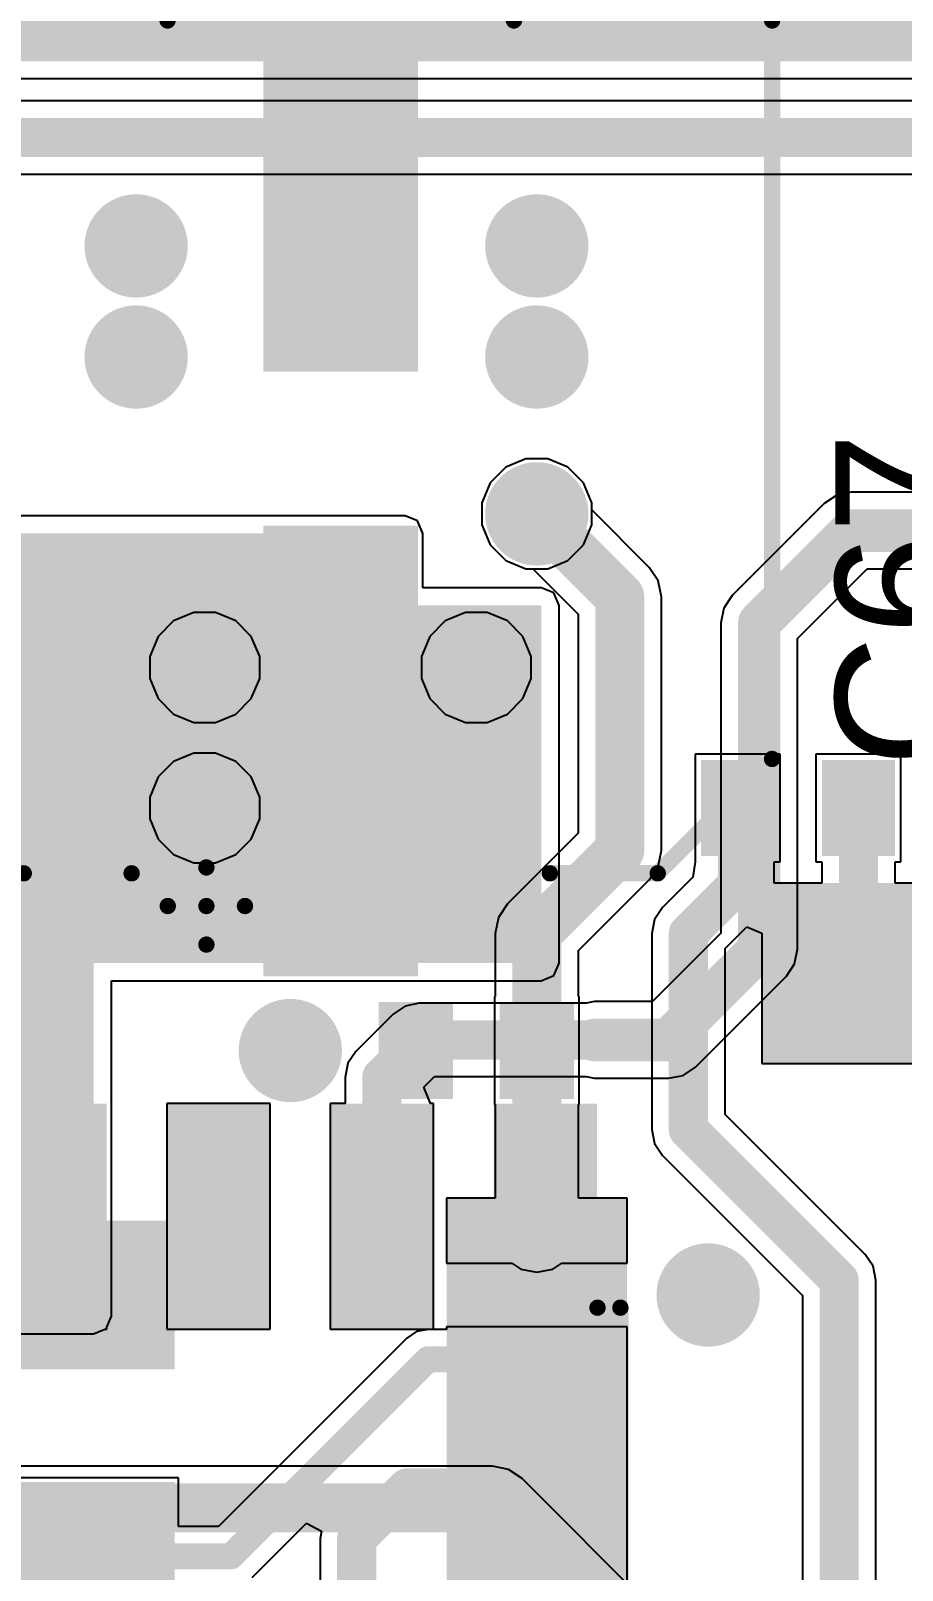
# Model space of a CAD drawing. Header units: millimetres. Extents: x -0.27 to 3.94, y -1.19 to 3.
# Drawn here: x 1.2088 to 1.4754, y 0.5767 to 1.0478 of the extents above; entities that cross this region are included whole.
import ezdxf

# ---------------------------------------------------------------- set-up
doc = ezdxf.new("R2010")
doc.units = ezdxf.units.MM
doc.header["$MEASUREMENT"] = 0
for name, color, linetype in [('BottomLayer', 5, 'Continuous'), ('BottomPaste', 16, 'Continuous'), ('BottomSolder', 6, 'Continuous'), ('TopLayer', 1, 'Continuous'), ('TopOverlay', 2, 'Continuous'), ('TopPaste', 8, 'Continuous'), ('TopSolder', 216, 'Continuous'), ('ViaHoleLayer', 16, 'Continuous')]:
    doc.layers.add(name, color=color, linetype=linetype)
doc.styles.add('Arial', font='', dxfattribs={"height": 0.2})
doc.styles.get('Arial').set_extended_font_data('Arial')

# ---------------------------------------------------------------- blocks, each defined once
blk = doc.blocks.new('SOIC_8_14')
at = {"layer": 'TopLayer'}
for points in [[(-0.07579, 0.08681), (-0.07579, 0.06319), (-0.13681, 0.06319), (-0.13681, 0.08681)], [(0.13681, 0.08681), (0.13681, 0.06319), (0.07579, 0.06319), (0.07579, 0.08681)], [(-0.07579, 0.03681), (-0.07579, 0.01319), (-0.13681, 0.01319), (-0.13681, 0.03681)], [(0.13681, 0.03681), (0.13681, 0.01319), (0.07579, 0.01319), (0.07579, 0.03681)], [(-0.07579, -0.01319), (-0.07579, -0.03681), (-0.13681, -0.03681), (-0.13681, -0.01319)], [(0.13681, -0.01319), (0.13681, -0.03681), (0.07579, -0.03681), (0.07579, -0.01319)], [(-0.07579, -0.06319), (-0.07579, -0.08681), (-0.13681, -0.08681), (-0.13681, -0.06319)], [(0.13681, -0.06319), (0.13681, -0.08681), (0.07579, -0.08681), (0.07579, -0.06319)]]:
    blk.add_hatch(color=1, dxfattribs=at).paths.add_polyline_path(points)
at = {"layer": 'TopOverlay'}
blk.add_hatch(color=2, dxfattribs=at).paths.add_polyline_path([(-0.07199, 0.062), (-0.05899, 0.062), (-0.05899, 0.088), (-0.07199, 0.088)])
at = {"layer": 'TopPaste'}
for points in [[(-0.07579, 0.08681), (-0.07579, 0.06319), (-0.13681, 0.06319), (-0.13681, 0.08681)], [(0.13681, 0.08681), (0.13681, 0.06319), (0.07579, 0.06319), (0.07579, 0.08681)], [(-0.07579, 0.03681), (-0.07579, 0.01319), (-0.13681, 0.01319), (-0.13681, 0.03681)], [(0.13681, 0.03681), (0.13681, 0.01319), (0.07579, 0.01319), (0.07579, 0.03681)], [(-0.07579, -0.01319), (-0.07579, -0.03681), (-0.13681, -0.03681), (-0.13681, -0.01319)], [(0.13681, -0.01319), (0.13681, -0.03681), (0.07579, -0.03681), (0.07579, -0.01319)], [(-0.07579, -0.06319), (-0.07579, -0.08681), (-0.13681, -0.08681), (-0.13681, -0.06319)], [(0.13681, -0.06319), (0.13681, -0.08681), (0.07579, -0.08681), (0.07579, -0.06319)]]:
    blk.add_hatch(color=8, dxfattribs=at).paths.add_polyline_path(points)
at = {"layer": 'TopSolder'}
for points in [[(-0.07179, 0.09081), (-0.07179, 0.05919), (-0.14081, 0.05919), (-0.14081, 0.09081)], [(0.14081, 0.09081), (0.14081, 0.05919), (0.07179, 0.05919), (0.07179, 0.09081)], [(-0.07179, 0.04081), (-0.07179, 0.00919), (-0.14081, 0.00919), (-0.14081, 0.04081)], [(0.14081, 0.04081), (0.14081, 0.00919), (0.07179, 0.00919), (0.07179, 0.04081)], [(-0.07179, -0.00919), (-0.07179, -0.04081), (-0.14081, -0.04081), (-0.14081, -0.00919)], [(0.14081, -0.00919), (0.14081, -0.04081), (0.07179, -0.04081), (0.07179, -0.00919)], [(-0.07179, -0.05919), (-0.07179, -0.09081), (-0.14081, -0.09081), (-0.14081, -0.05919)], [(0.14081, -0.05919), (0.14081, -0.09081), (0.07179, -0.09081), (0.07179, -0.05919)]]:
    blk.add_hatch(color=216, dxfattribs=at).paths.add_polyline_path(points)
at = {"layer": 'TopOverlay', "const_width": 0.005}
for points in [[(-0.07837, 0.098), (-0.07837, 0.091)], [(-0.07837, 0.098), (0.07837, 0.098)], [(0.07837, 0.098), (0.07837, 0.091)], [(-0.148, 0.08), (-0.143, 0.075)], [(-0.148, 0.08), (-0.148, 0.07)], [(-0.143, 0.075), (-0.148, 0.07)], [(-0.07837, -0.091), (-0.07837, -0.098)], [(0.07837, -0.091), (0.07837, -0.098)], [(-0.07837, -0.098), (0.07837, -0.098)]]:
    blk.add_lwpolyline(points, dxfattribs=at)
at = {"layer": 'TopOverlay', "const_width": 0.0025}
for points in [[(-0.07962, 0.098, 1), (-0.07712, 0.098, 1)], [(-0.07962, 0.098, 1), (-0.07712, 0.098, 1)], [(0.07712, 0.098, 1), (0.07962, 0.098, 1)], [(0.07712, 0.098, 1), (0.07962, 0.098, 1)], [(-0.07962, 0.091, 1), (-0.07712, 0.091, 1)], [(0.07712, 0.091, 1), (0.07962, 0.091, 1)], [(-0.14925, 0.08, 1), (-0.14675, 0.08, 1)], [(-0.14925, 0.08, 1), (-0.14675, 0.08, 1)], [(-0.14425, 0.075, 1), (-0.14175, 0.075, 1)], [(-0.14425, 0.075, 1), (-0.14175, 0.075, 1)], [(-0.14925, 0.07, 1), (-0.14675, 0.07, 1)], [(-0.14925, 0.07, 1), (-0.14675, 0.07, 1)], [(-0.07962, -0.091, 1), (-0.07712, -0.091, 1)], [(0.07712, -0.091, 1), (0.07962, -0.091, 1)], [(-0.07962, -0.098, 1), (-0.07712, -0.098, 1)], [(-0.07962, -0.098, 1), (-0.07712, -0.098, 1)], [(0.07712, -0.098, 1), (0.07962, -0.098, 1)], [(0.07712, -0.098, 1), (0.07962, -0.098, 1)]]:
    blk.add_lwpolyline(points, format="xyb", close=True, dxfattribs=at)
blk = doc.blocks.new('64_LQFP__10_10__B_17')
at = {"layer": 'BottomLayer'}
for points in [[(0.05512, 0.25), (0.05512, 0.20276), (0.04331, 0.20276), (0.04331, 0.25)], [(0.0748, 0.25), (0.0748, 0.20276), (0.06299, 0.20276), (0.06299, 0.25)], [(0.09449, 0.25), (0.09449, 0.20276), (0.08268, 0.20276), (0.08268, 0.25)], [(0.11417, 0.25), (0.11417, 0.20276), (0.10236, 0.20276), (0.10236, 0.25)], [(0.13386, 0.25), (0.13386, 0.20276), (0.12205, 0.20276), (0.12205, 0.25)], [(0.15354, 0.25), (0.15354, 0.20276), (0.14173, 0.20276), (0.14173, 0.25)], [(0.20276, 0.15354), (0.25, 0.15354), (0.25, 0.14173), (0.20276, 0.14173)], [(0.20276, 0.13386), (0.25, 0.13386), (0.25, 0.12205), (0.20276, 0.12205)]]:
    blk.add_hatch(color=5, dxfattribs=at).paths.add_polyline_path(points)
at = {"layer": 'BottomPaste'}
for points in [[(0.05512, 0.25), (0.05512, 0.20276), (0.04331, 0.20276), (0.04331, 0.25)], [(0.0748, 0.25), (0.0748, 0.20276), (0.06299, 0.20276), (0.06299, 0.25)], [(0.09449, 0.25), (0.09449, 0.20276), (0.08268, 0.20276), (0.08268, 0.25)], [(0.11417, 0.25), (0.11417, 0.20276), (0.10236, 0.20276), (0.10236, 0.25)], [(0.13386, 0.25), (0.13386, 0.20276), (0.12205, 0.20276), (0.12205, 0.25)], [(0.15354, 0.25), (0.15354, 0.20276), (0.14173, 0.20276), (0.14173, 0.25)], [(0.20276, 0.15354), (0.25, 0.15354), (0.25, 0.14173), (0.20276, 0.14173)], [(0.20276, 0.13386), (0.25, 0.13386), (0.25, 0.12205), (0.20276, 0.12205)]]:
    blk.add_hatch(color=16, dxfattribs=at).paths.add_polyline_path(points)
at = {"layer": 'BottomSolder'}
for points in [[(0.05912, 0.254), (0.05912, 0.19876), (0.03931, 0.19876), (0.03931, 0.254)], [(0.0788, 0.254), (0.0788, 0.19876), (0.05899, 0.19876), (0.05899, 0.254)], [(0.09849, 0.254), (0.09849, 0.19876), (0.07868, 0.19876), (0.07868, 0.254)], [(0.11817, 0.254), (0.11817, 0.19876), (0.09836, 0.19876), (0.09836, 0.254)], [(0.13786, 0.254), (0.13786, 0.19876), (0.11805, 0.19876), (0.11805, 0.254)], [(0.15754, 0.254), (0.15754, 0.19876), (0.13773, 0.19876), (0.13773, 0.254)], [(0.19876, 0.15754), (0.254, 0.15754), (0.254, 0.13773), (0.19876, 0.13773)], [(0.19876, 0.13786), (0.254, 0.13786), (0.254, 0.11805), (0.19876, 0.11805)], [(0.19876, 0.11817), (0.254, 0.11817), (0.254, 0.09836), (0.19876, 0.09836)]]:
    blk.add_hatch(color=6, dxfattribs=at).paths.add_polyline_path(points)
blk = doc.blocks.new('S______B______0402_B_33')
at = {"layer": 'BottomLayer'}
for points in [[(-0.0095, 0.0125), (-0.0095, -0.0125), (-0.0275, -0.0125), (-0.0275, 0.0125)], [(0.0275, 0.0125), (0.0275, -0.0125), (0.0095, -0.0125), (0.0095, 0.0125)]]:
    blk.add_hatch(color=5, dxfattribs=at).paths.add_polyline_path(points)
at = {"layer": 'BottomPaste'}
for points in [[(-0.0095, 0.0125), (-0.0095, -0.0125), (-0.0275, -0.0125), (-0.0275, 0.0125)], [(0.0275, 0.0125), (0.0275, -0.0125), (0.0095, -0.0125), (0.0095, 0.0125)]]:
    blk.add_hatch(color=16, dxfattribs=at).paths.add_polyline_path(points)
at = {"layer": 'BottomSolder'}
for points in [[(-0.00733, 0.01467), (-0.00733, -0.01467), (-0.02967, -0.01467), (-0.02967, 0.01467)], [(0.02967, 0.01467), (0.02967, -0.01467), (0.00733, -0.01467), (0.00733, 0.01467)]]:
    blk.add_hatch(color=6, dxfattribs=at).paths.add_polyline_path(points)
blk = doc.blocks.new('VMMC0571J150MV_185')
at = {"layer": 'TopLayer'}
for points in [[(-0.15748, -0.01969), (-0.15748, 0.01969), (-0.02756, 0.01969), (-0.02756, -0.01969)], [(0.02756, -0.01969), (0.02756, 0.01969), (0.15748, 0.01969), (0.15748, -0.01969)]]:
    blk.add_hatch(color=1, dxfattribs=at).paths.add_polyline_path(points)
at = {"layer": 'TopPaste'}
for points in [[(-0.15748, -0.01969), (-0.15748, 0.01969), (-0.02756, 0.01969), (-0.02756, -0.01969)], [(0.02756, -0.01969), (0.02756, 0.01969), (0.15748, 0.01969), (0.15748, -0.01969)]]:
    blk.add_hatch(color=8, dxfattribs=at).paths.add_polyline_path(points)
at = {"layer": 'TopSolder'}
for points in [[(-0.16148, -0.02369), (-0.16148, 0.02369), (-0.02356, 0.02369), (-0.02356, -0.02369)], [(0.02356, -0.02369), (0.02356, 0.02369), (0.16148, 0.02369), (0.16148, -0.02369)]]:
    blk.add_hatch(color=216, dxfattribs=at).paths.add_polyline_path(points)
at = {"layer": 'TopOverlay', "const_width": 0.005}
for points in [[(-0.095, 0.132), (-0.13, 0.097)], [(-0.095, 0.132), (0.131, 0.132)], [(0.131, 0.132), (0.131, 0.053)], [(-0.13, 0.097), (-0.13, 0.064)], [(-0.14001, 0.05293), (-0.14001, 0.04112)], [(-0.14001, 0.05293), (-0.14001, 0.02931)], [(-0.15182, 0.04112), (-0.1282, 0.04112)], [(0.131, -0.053), (0.131, -0.132)], [(-0.13, -0.064), (-0.13, -0.097)], [(-0.13, -0.097), (-0.095, -0.132)], [(-0.095, -0.132), (0.131, -0.132)]]:
    blk.add_lwpolyline(points, dxfattribs=at)
at = {"layer": 'TopOverlay', "const_width": 0.0025}
for points in [[(-0.09625, 0.132, 1), (-0.09375, 0.132, 1)], [(-0.09625, 0.132, 1), (-0.09375, 0.132, 1)], [(0.12975, 0.132, 1), (0.13225, 0.132, 1)], [(0.12975, 0.132, 1), (0.13225, 0.132, 1)], [(-0.13125, 0.097, 1), (-0.12875, 0.097, 1)], [(-0.13125, 0.097, 1), (-0.12875, 0.097, 1)], [(-0.13125, 0.064, 1), (-0.12875, 0.064, 1)], [(-0.14126, 0.05293, 1), (-0.13876, 0.05293, 1)], [(-0.14126, 0.05293, 1), (-0.13876, 0.05293, 1)], [(0.12975, 0.053, 1), (0.13225, 0.053, 1)], [(-0.15307, 0.04112, 1), (-0.15057, 0.04112, 1)], [(-0.14126, 0.04112, 1), (-0.13876, 0.04112, 1)], [(-0.12945, 0.04112, 1), (-0.12695, 0.04112, 1)], [(-0.14126, 0.02931, 1), (-0.13876, 0.02931, 1)], [(0.12975, -0.053, 1), (0.13225, -0.053, 1)], [(-0.13125, -0.064, 1), (-0.12875, -0.064, 1)], [(-0.13125, -0.097, 1), (-0.12875, -0.097, 1)], [(-0.13125, -0.097, 1), (-0.12875, -0.097, 1)], [(-0.09625, -0.132, 1), (-0.09375, -0.132, 1)], [(-0.09625, -0.132, 1), (-0.09375, -0.132, 1)], [(0.12975, -0.132, 1), (0.13225, -0.132, 1)], [(0.12975, -0.132, 1), (0.13225, -0.132, 1)]]:
    blk.add_lwpolyline(points, format="xyb", close=True, dxfattribs=at)
blk = doc.blocks.new('C___0805_B_195')
at = {"layer": 'BottomLayer'}
for points in [[(-0.06, 0.03), (-0.02, 0.03), (-0.02, -0.03), (-0.06, -0.03)], [(0.02, 0.03), (0.06, 0.03), (0.06, -0.03), (0.02, -0.03)]]:
    blk.add_hatch(color=5, dxfattribs=at).paths.add_polyline_path(points)
at = {"layer": 'BottomPaste'}
for points in [[(-0.06, 0.03), (-0.02, 0.03), (-0.02, -0.03), (-0.06, -0.03)], [(0.02, 0.03), (0.06, 0.03), (0.06, -0.03), (0.02, -0.03)]]:
    blk.add_hatch(color=16, dxfattribs=at).paths.add_polyline_path(points)
at = {"layer": 'BottomSolder'}
for points in [[(-0.06276, 0.03276), (-0.01724, 0.03276), (-0.01724, -0.03276), (-0.06276, -0.03276)], [(0.01724, 0.03276), (0.06276, 0.03276), (0.06276, -0.03276), (0.01724, -0.03276)]]:
    blk.add_hatch(color=6, dxfattribs=at).paths.add_polyline_path(points)
blk = doc.blocks.new('C___0402_B_196')
at = {"layer": 'BottomLayer'}
for points in [[(-0.0095, 0.0125), (-0.0095, -0.0125), (-0.0275, -0.0125), (-0.0275, 0.0125)], [(0.0275, 0.0125), (0.0275, -0.0125), (0.0095, -0.0125), (0.0095, 0.0125)]]:
    blk.add_hatch(color=5, dxfattribs=at).paths.add_polyline_path(points)
at = {"layer": 'BottomPaste'}
for points in [[(-0.0095, 0.0125), (-0.0095, -0.0125), (-0.0275, -0.0125), (-0.0275, 0.0125)], [(0.0275, 0.0125), (0.0275, -0.0125), (0.0095, -0.0125), (0.0095, 0.0125)]]:
    blk.add_hatch(color=16, dxfattribs=at).paths.add_polyline_path(points)
at = {"layer": 'BottomSolder'}
for points in [[(-0.00714, 0.01486), (-0.00714, -0.01486), (-0.02986, -0.01486), (-0.02986, 0.01486)], [(0.02986, 0.01486), (0.02986, -0.01486), (0.00714, -0.01486), (0.00714, 0.01486)]]:
    blk.add_hatch(color=6, dxfattribs=at).paths.add_polyline_path(points)

msp = doc.modelspace()

# ---------------------------------------------------------------- hatches: boundary and pattern name
at = {"layer": 'BottomLayer'}
msp.add_hatch(color=5, dxfattribs=at).paths.add_polyline_path([(1.43721, 1.03881), (1.525, 1.03881), (1.525, 1.10803), (1.43721, 1.10803)])
h = msp.add_hatch(color=5, dxfattribs=at)
edge = h.paths.add_edge_path()
edge.add_arc((1.241, 0.982), 0.01181, 0, 360)
h = msp.add_hatch(color=5, dxfattribs=at)
edge = h.paths.add_edge_path()
edge.add_arc((1.36362, 0.982), 0.01181, 0, 360)
h = msp.add_hatch(color=5, dxfattribs=at)
edge = h.paths.add_edge_path()
edge.add_arc((1.241, 0.948), 0.01181, 0, 360)
h = msp.add_hatch(color=5, dxfattribs=at)
edge = h.paths.add_edge_path()
edge.add_arc((1.36362, 0.948), 0.01181, 0, 360)
h = msp.add_hatch(color=5, dxfattribs=at)
edge = h.paths.add_edge_path()
edge.add_arc((1.36362, 0.9), 0.01181, 0, 360)
h = msp.add_hatch(color=5, dxfattribs=at)
edge = h.paths.add_edge_path()
edge.add_arc((1.262, 0.853), 0.01181, 0, 360)
h = msp.add_hatch(color=5, dxfattribs=at)
edge = h.paths.add_edge_path()
edge.add_arc((1.34512, 0.853), 0.01181, 0, 360)
h = msp.add_hatch(color=5, dxfattribs=at)
edge = h.paths.add_edge_path()
edge.add_arc((1.262, 0.81), 0.01181, 0, 360)
h = msp.add_hatch(color=5, dxfattribs=at)
edge = h.paths.add_edge_path()
edge.add_arc((1.28818, 0.73576), 0.01181, 0, 360)
h = msp.add_hatch(color=5, dxfattribs=at)
edge = h.paths.add_edge_path()
edge.add_arc((1.41605, 0.66095), 0.01181, 0, 360)
at = {"layer": 'BottomSolder'}
h = msp.add_hatch(color=6, dxfattribs=at)
edge = h.paths.add_edge_path()
edge.add_arc((1.241, 0.982), 0.01581, 0, 360)
h = msp.add_hatch(color=6, dxfattribs=at)
edge = h.paths.add_edge_path()
edge.add_arc((1.36362, 0.982), 0.01581, 0, 360)
h = msp.add_hatch(color=6, dxfattribs=at)
edge = h.paths.add_edge_path()
edge.add_arc((1.241, 0.948), 0.01581, 0, 360)
h = msp.add_hatch(color=6, dxfattribs=at)
edge = h.paths.add_edge_path()
edge.add_arc((1.36362, 0.948), 0.01581, 0, 360)
h = msp.add_hatch(color=6, dxfattribs=at)
edge = h.paths.add_edge_path()
edge.add_arc((1.36362, 0.9), 0.01581, 0, 360)
h = msp.add_hatch(color=6, dxfattribs=at)
edge = h.paths.add_edge_path()
edge.add_arc((1.262, 0.853), 0.01581, 0, 360)
h = msp.add_hatch(color=6, dxfattribs=at)
edge = h.paths.add_edge_path()
edge.add_arc((1.34512, 0.853), 0.01581, 0, 360)
h = msp.add_hatch(color=6, dxfattribs=at)
edge = h.paths.add_edge_path()
edge.add_arc((1.262, 0.81), 0.01581, 0, 360)
h = msp.add_hatch(color=6, dxfattribs=at)
edge = h.paths.add_edge_path()
edge.add_arc((1.28818, 0.73576), 0.01581, 0, 360)
h = msp.add_hatch(color=6, dxfattribs=at)
edge = h.paths.add_edge_path()
edge.add_arc((1.41605, 0.66095), 0.01581, 0, 360)
at = {"layer": 'TopLayer'}
h = msp.add_hatch(color=1, dxfattribs=at)
edge = h.paths.add_edge_path()
edge.add_arc((1.241, 0.982), 0.01181, 0, 360)
h = msp.add_hatch(color=1, dxfattribs=at)
edge = h.paths.add_edge_path()
edge.add_arc((1.36362, 0.982), 0.01181, 0, 360)
h = msp.add_hatch(color=1, dxfattribs=at)
edge = h.paths.add_edge_path()
edge.add_arc((1.241, 0.948), 0.01181, 0, 360)
h = msp.add_hatch(color=1, dxfattribs=at)
edge = h.paths.add_edge_path()
edge.add_arc((1.36362, 0.948), 0.01181, 0, 360)
h = msp.add_hatch(color=1, dxfattribs=at)
edge = h.paths.add_edge_path()
edge.add_arc((1.36362, 0.9), 0.01181, 0, 360)
for points in [[(1.16, 0.76252), (1.32331, 0.76252), (1.32331, 0.894), (1.16, 0.894)], [(1.16, 0.65449), (1.228, 0.65449), (1.228, 0.894), (1.16, 0.894)], [(1.16, 0.76252), (1.365, 0.76252), (1.365, 0.872), (1.16, 0.872)], [(0.953, 0.65449), (1.228, 0.65449), (1.228, 0.75505), (0.953, 0.75505)]]:
    msp.add_hatch(color=1, dxfattribs=at).paths.add_polyline_path(points)
h = msp.add_hatch(color=1, dxfattribs=at)
edge = h.paths.add_edge_path()
edge.add_arc((1.262, 0.853), 0.01181, 0, 360)
h = msp.add_hatch(color=1, dxfattribs=at)
edge = h.paths.add_edge_path()
edge.add_arc((1.34512, 0.853), 0.01181, 0, 360)
h = msp.add_hatch(color=1, dxfattribs=at)
edge = h.paths.add_edge_path()
edge.add_arc((1.262, 0.81), 0.01181, 0, 360)
h = msp.add_hatch(color=1, dxfattribs=at)
edge = h.paths.add_edge_path()
edge.add_arc((1.28818, 0.73576), 0.01181, 0, 360)
h = msp.add_hatch(color=1, dxfattribs=at)
edge = h.paths.add_edge_path()
edge.add_arc((1.41605, 0.66095), 0.01181, 0, 360)
at = {"layer": 'TopSolder'}
h = msp.add_hatch(color=216, dxfattribs=at)
edge = h.paths.add_edge_path()
edge.add_arc((1.241, 0.982), 0.01581, 0, 360)
h = msp.add_hatch(color=216, dxfattribs=at)
edge = h.paths.add_edge_path()
edge.add_arc((1.36362, 0.982), 0.01581, 0, 360)
h = msp.add_hatch(color=216, dxfattribs=at)
edge = h.paths.add_edge_path()
edge.add_arc((1.241, 0.948), 0.01581, 0, 360)
h = msp.add_hatch(color=216, dxfattribs=at)
edge = h.paths.add_edge_path()
edge.add_arc((1.36362, 0.948), 0.01581, 0, 360)
h = msp.add_hatch(color=216, dxfattribs=at)
edge = h.paths.add_edge_path()
edge.add_arc((1.36362, 0.9), 0.01581, 0, 360)
h = msp.add_hatch(color=216, dxfattribs=at)
edge = h.paths.add_edge_path()
edge.add_arc((1.262, 0.853), 0.01581, 0, 360)
h = msp.add_hatch(color=216, dxfattribs=at)
edge = h.paths.add_edge_path()
edge.add_arc((1.34512, 0.853), 0.01581, 0, 360)
h = msp.add_hatch(color=216, dxfattribs=at)
edge = h.paths.add_edge_path()
edge.add_arc((1.262, 0.81), 0.01581, 0, 360)
h = msp.add_hatch(color=216, dxfattribs=at)
edge = h.paths.add_edge_path()
edge.add_arc((1.28818, 0.73576), 0.01581, 0, 360)
h = msp.add_hatch(color=216, dxfattribs=at)
edge = h.paths.add_edge_path()
edge.add_arc((1.41605, 0.66095), 0.01581, 0, 360)
at = {"layer": 'ViaHoleLayer'}
h = msp.add_hatch(color=16, dxfattribs=at)
edge = h.paths.add_edge_path()
edge.add_arc((1.241, 0.982), 0.00591, 0, 360)
h = msp.add_hatch(color=16, dxfattribs=at)
edge = h.paths.add_edge_path()
edge.add_arc((1.36362, 0.982), 0.00591, 0, 360)
h = msp.add_hatch(color=16, dxfattribs=at)
edge = h.paths.add_edge_path()
edge.add_arc((1.241, 0.948), 0.00591, 0, 360)
h = msp.add_hatch(color=16, dxfattribs=at)
edge = h.paths.add_edge_path()
edge.add_arc((1.36362, 0.948), 0.00591, 0, 360)
h = msp.add_hatch(color=16, dxfattribs=at)
edge = h.paths.add_edge_path()
edge.add_arc((1.36362, 0.9), 0.00591, 0, 360)
h = msp.add_hatch(color=16, dxfattribs=at)
edge = h.paths.add_edge_path()
edge.add_arc((1.262, 0.853), 0.00591, 0, 360)
h = msp.add_hatch(color=16, dxfattribs=at)
edge = h.paths.add_edge_path()
edge.add_arc((1.34512, 0.853), 0.00591, 0, 360)
h = msp.add_hatch(color=16, dxfattribs=at)
edge = h.paths.add_edge_path()
edge.add_arc((1.262, 0.81), 0.00591, 0, 360)
h = msp.add_hatch(color=16, dxfattribs=at)
edge = h.paths.add_edge_path()
edge.add_arc((1.28818, 0.73576), 0.00591, 0, 360)
h = msp.add_hatch(color=16, dxfattribs=at)
edge = h.paths.add_edge_path()
edge.add_arc((1.41605, 0.66095), 0.00591, 0, 360)

# ---------------------------------------------------------------- linework, layer by layer
at = {"layer": 'BottomLayer'}
for p, q in [((0.9813, 1.03323), (2.12852, 1.03323)), ((2.13918, 1.02641), (1.00779, 1.02641)), ((1.01244, 1.00398), (1.78046, 1.00398)), ((1.3541, 0.91425), (1.34937, 0.90952)), ((1.36028, 0.91681), (1.3541, 0.91425)), ((1.36697, 0.91681), (1.36028, 0.91681)), ((1.37315, 0.91425), (1.36697, 0.91681)), ((1.37787, 0.90952), (1.37315, 0.91425)), ((1.34937, 0.90952), (1.34681, 0.90334)), ((1.38043, 0.90334), (1.37787, 0.90952)), ((1.34681, 0.90334), (1.34681, 0.89666)), ((1.38043, 0.90121), (1.38043, 0.90334)), ((1.39801, 0.88363), (1.38043, 0.90121)), ((1.34681, 0.89666), (1.34937, 0.89048)), ((1.34937, 0.89048), (1.3541, 0.88575)), ((1.3541, 0.88575), (1.36028, 0.88319)), ((1.36028, 0.88319), (1.36241, 0.88319)), ((1.36241, 0.88319), (1.37626, 0.86934)), ((1.40077, 0.8795), (1.39801, 0.88363)), ((1.40174, 0.87462), (1.40077, 0.8795)), ((1.40174, 0.79699), (1.40174, 0.87462)), ((1.25248, 0.86725), (1.24775, 0.86252)), ((1.25866, 0.86981), (1.25248, 0.86725)), ((1.26534, 0.86981), (1.25866, 0.86981)), ((1.27152, 0.86725), (1.26534, 0.86981)), ((1.27625, 0.86252), (1.27152, 0.86725)), ((1.3356, 0.86725), (1.33087, 0.86252)), ((1.34178, 0.86981), (1.3356, 0.86725)), ((1.34847, 0.86981), (1.34178, 0.86981)), ((1.35465, 0.86725), (1.34847, 0.86981)), ((1.35937, 0.86252), (1.35465, 0.86725)), ((1.37626, 0.86934), (1.37626, 0.80227)), ((1.24775, 0.86252), (1.24519, 0.85634)), ((1.27881, 0.85634), (1.27625, 0.86252)), ((1.33087, 0.86252), (1.32831, 0.85634)), ((1.36193, 0.85634), (1.35937, 0.86252)), ((1.24519, 0.85634), (1.24519, 0.84966)), ((1.27881, 0.84966), (1.27881, 0.85634)), ((1.32831, 0.85634), (1.32831, 0.84966)), ((1.36193, 0.84966), (1.36193, 0.85634)), ((1.24519, 0.84966), (1.24775, 0.84348)), ((1.27625, 0.84348), (1.27881, 0.84966)), ((1.32831, 0.84966), (1.33087, 0.84348)), ((1.35937, 0.84348), (1.36193, 0.84966)), ((1.24775, 0.84348), (1.25248, 0.83875)), ((1.27152, 0.83875), (1.27625, 0.84348)), ((1.33087, 0.84348), (1.3356, 0.83875)), ((1.35465, 0.83875), (1.35937, 0.84348)), ((1.25248, 0.83875), (1.25866, 0.83619)), ((1.26534, 0.83619), (1.27152, 0.83875)), ((1.3356, 0.83875), (1.34178, 0.83619)), ((1.34847, 0.83619), (1.35465, 0.83875)), ((1.25866, 0.83619), (1.26534, 0.83619)), ((1.34178, 0.83619), (1.34847, 0.83619)), ((1.25866, 0.82681), (1.25248, 0.82425)), ((1.26534, 0.82681), (1.25866, 0.82681)), ((1.27152, 0.82425), (1.26534, 0.82681)), ((1.43805, 0.8265), (1.41205, 0.8265)), ((1.41205, 0.8265), (1.41205, 0.7935)), ((1.43805, 0.7935), (1.43805, 0.8265)), ((1.47505, 0.8265), (1.44905, 0.8265)), ((1.44905, 0.8265), (1.44905, 0.7935)), ((1.47505, 0.7935), (1.47505, 0.8265)), ((1.25248, 0.82425), (1.24775, 0.81952)), ((1.27625, 0.81952), (1.27152, 0.82425)), ((1.24775, 0.81952), (1.24519, 0.81334)), ((1.27881, 0.81334), (1.27625, 0.81952)), ((1.24519, 0.81334), (1.24519, 0.80666)), ((1.27881, 0.80666), (1.27881, 0.81334)), ((1.24519, 0.80666), (1.24775, 0.80048)), ((1.27625, 0.80048), (1.27881, 0.80666)), ((1.37626, 0.80227), (1.35461, 0.78062)), ((1.24775, 0.80048), (1.25248, 0.79575)), ((1.27152, 0.79575), (1.27625, 0.80048)), ((1.40077, 0.79211), (1.40174, 0.79699)), ((1.25248, 0.79575), (1.25866, 0.79319)), ((1.25866, 0.79319), (1.26534, 0.79319)), ((1.26534, 0.79319), (1.27152, 0.79575)), ((1.39801, 0.78798), (1.40077, 0.79211)), ((1.41205, 0.7935), (1.41133, 0.7888)), ((1.41205, 0.7935), (1.41205, 0.7935)), ((1.43626, 0.787), (1.43626, 0.7935)), ((1.43626, 0.7935), (1.43805, 0.7935)), ((1.44905, 0.7935), (1.45083, 0.7935)), ((1.45083, 0.7935), (1.45083, 0.787)), ((1.47326, 0.787), (1.47326, 0.7935)), ((1.47326, 0.7935), (1.47505, 0.7935)), ((1.37637, 0.76633), (1.39801, 0.78798)), ((1.41133, 0.7888), (1.40207, 0.77954)), ((1.45083, 0.787), (1.43626, 0.787)), ((1.49122, 0.787), (1.47326, 0.787)), ((1.35461, 0.78062), (1.35185, 0.77649)), ((1.40207, 0.77954), (1.39964, 0.7759)), ((1.35185, 0.77649), (1.35088, 0.77161)), ((1.39964, 0.7759), (1.39878, 0.77161)), ((1.42122, 0.76697), (1.42784, 0.77359)), ((1.42784, 0.77359), (1.43246, 0.77167)), ((1.35088, 0.77161), (1.35088, 0.75226)), ((1.39878, 0.77161), (1.39878, 0.77161)), ((1.39878, 0.77161), (1.39878, 0.71158)), ((1.43246, 0.77167), (1.43246, 0.73176)), ((1.37637, 0.75226), (1.37637, 0.76633)), ((1.42122, 0.71623), (1.42122, 0.76697)), ((1.35088, 0.75226), (1.35062, 0.75226)), ((1.35062, 0.75226), (1.35062, 0.71926)), ((1.37662, 0.75226), (1.37637, 0.75226)), ((1.37662, 0.71926), (1.37662, 0.75226)), ((1.43246, 0.73176), (1.70817, 0.73176)), ((1.35062, 0.71926), (1.35088, 0.71926)), ((1.35088, 0.71926), (1.35088, 0.69054)), ((1.37637, 0.69054), (1.37637, 0.71926)), ((1.37637, 0.71926), (1.37662, 0.71926)), ((1.46407, 0.67337), (1.42122, 0.71623)), ((1.39878, 0.71158), (1.39878, 0.71158)), ((1.39878, 0.71158), (1.39964, 0.70729)), ((1.39964, 0.70729), (1.40207, 0.70365)), ((1.40207, 0.70365), (1.44493, 0.6608)), ((1.35088, 0.69054), (1.336, 0.69054)), ((1.336, 0.69054), (1.336, 0.67073)), ((1.39124, 0.69054), (1.37637, 0.69054)), ((1.39124, 0.67073), (1.39124, 0.69054)), ((1.336, 0.67073), (1.35595, 0.67073)), ((1.35595, 0.67073), (1.35875, 0.66886)), ((1.3685, 0.66886), (1.3713, 0.67073)), ((1.3713, 0.67073), (1.39124, 0.67073)), ((1.4665, 0.66973), (1.46407, 0.67337)), ((1.46407, 0.67337), (1.46407, 0.67337)), ((1.46736, 0.66544), (1.4665, 0.66973)), ((1.35875, 0.66886), (1.36362, 0.66789)), ((1.36362, 0.66789), (1.3685, 0.66886)), ((1.46736, 0.36856), (1.46736, 0.66544)), ((1.44493, 0.6608), (1.44493, 0.36856)), ((1.33032, 0.65044), (1.3268, 0.64975)), ((1.336, 0.65044), (1.33032, 0.65044)), ((1.39124, 0.65117), (1.336, 0.65117)), ((1.336, 0.65117), (1.336, 0.65044)), ((1.39124, 0.61168), (1.39124, 0.65117)), ((1.32383, 0.64776), (1.2662, 0.59013)), ((1.3268, 0.64975), (1.32383, 0.64776)), ((1.39124, 0.57231), (1.39124, 0.61168)), ((1.254, 0.60495), (1.186, 0.60495)), ((1.254, 0.59013), (1.254, 0.60495)), ((1.2662, 0.59013), (1.254, 0.59013)), ((1.27649, 0.57446), (1.29312, 0.59109)), ((1.29312, 0.59109), (1.29773, 0.58863)), ((1.29773, 0.58863), (1.29728, 0.58637)), ((1.29728, 0.58637), (1.29728, 0.58637)), ((1.29728, 0.58637), (1.29728, 0.55607))]:
    msp.add_line(p, q, dxfattribs=at)
for points, const_width in [([(0.97497, 1.04852), (2.12852, 1.04852)], 0.02), ([(1.00779, 1.0152), (2.13918, 1.0152)], 0.012), ([(1.36362, 0.9), (1.389, 0.87462)], 0.015), ([(1.389, 0.79699), (1.389, 0.87462)], 0.015), ([(1.42505, 0.78666), (1.42505, 0.81)], 0.012), ([(1.46205, 0.75938), (1.46205, 0.81)], 0.012), ([(1.36362, 0.77161), (1.389, 0.79699)], 0.015), ([(1.41, 0.77161), (1.42505, 0.78666)], 0.012), ([(1.36362, 0.73576), (1.36362, 0.77161)], 0.015), ([(1.41, 0.71158), (1.41, 0.77161)], 0.012), ([(1.36362, 0.68064), (1.36362, 0.73576)], 0.015), ([(1.41, 0.71158), (1.45614, 0.66544)], 0.012), ([(1.45614, 0.356), (1.45614, 0.66544)], 0.012), ([(1.27, 0.58095), (1.33032, 0.64127)], 0.008), ([(1.33032, 0.64127), (1.36362, 0.64127)], 0.008), ([(1.30849, 0.58637), (1.32402, 0.6019)], 0.012), ([(1.32402, 0.6019), (1.36362, 0.6019)], 0.012), ([(1.30849, 0.55143), (1.30849, 0.58637)], 0.012), ([(1.22, 0.58095), (1.27, 0.58095)], 0.008)]:
    msp.add_lwpolyline(points, dxfattribs=dict(at, const_width=const_width))
for points, const_width in [([(1.35987, 0.9, 1), (1.36737, 0.9, 1)], 0.0075), ([(1.38525, 0.87462, 1), (1.39275, 0.87462, 1)], 0.0075), ([(1.38525, 0.87462, 1), (1.39275, 0.87462, 1)], 0.0075), ([(1.42205, 0.81, 1), (1.42805, 0.81, 1)], 0.006), ([(1.45905, 0.81, 1), (1.46505, 0.81, 1)], 0.006), ([(1.38525, 0.79699, 1), (1.39275, 0.79699, 1)], 0.0075), ([(1.38525, 0.79699, 1), (1.39275, 0.79699, 1)], 0.0075), ([(1.42205, 0.78666, 1), (1.42805, 0.78666, 1)], 0.006), ([(1.42205, 0.78666, 1), (1.42805, 0.78666, 1)], 0.006), ([(1.35987, 0.77161, 1), (1.36737, 0.77161, 1)], 0.0075), ([(1.35987, 0.77161, 1), (1.36737, 0.77161, 1)], 0.0075), ([(1.407, 0.77161, 1), (1.413, 0.77161, 1)], 0.006), ([(1.407, 0.77161, 1), (1.413, 0.77161, 1)], 0.006), ([(1.45905, 0.75938, 1), (1.46505, 0.75938, 1)], 0.006), ([(1.35987, 0.73576, 1), (1.36737, 0.73576, 1)], 0.0075), ([(1.35987, 0.73576, 1), (1.36737, 0.73576, 1)], 0.0075), ([(1.407, 0.71158, 1), (1.413, 0.71158, 1)], 0.006), ([(1.407, 0.71158, 1), (1.413, 0.71158, 1)], 0.006), ([(1.35987, 0.68064, 1), (1.36737, 0.68064, 1)], 0.0075), ([(1.45314, 0.66544, 1), (1.45914, 0.66544, 1)], 0.006), ([(1.45314, 0.66544, 1), (1.45914, 0.66544, 1)], 0.006), ([(1.32832, 0.64127, 1), (1.33232, 0.64127, 1)], 0.004), ([(1.32832, 0.64127, 1), (1.33232, 0.64127, 1)], 0.004), ([(1.36162, 0.64127, 1), (1.36562, 0.64127, 1)], 0.004), ([(1.32102, 0.6019, 1), (1.32702, 0.6019, 1)], 0.006), ([(1.32102, 0.6019, 1), (1.32702, 0.6019, 1)], 0.006), ([(1.36062, 0.6019, 1), (1.36662, 0.6019, 1)], 0.006), ([(1.30549, 0.58637, 1), (1.31149, 0.58637, 1)], 0.006), ([(1.30549, 0.58637, 1), (1.31149, 0.58637, 1)], 0.006), ([(1.218, 0.58095, 1), (1.222, 0.58095, 1)], 0.004), ([(1.268, 0.58095, 1), (1.272, 0.58095, 1)], 0.004), ([(1.268, 0.58095, 1), (1.272, 0.58095, 1)], 0.004)]:
    msp.add_lwpolyline(points, format="xyb", close=True, dxfattribs=dict(at, const_width=const_width))
at = {"layer": 'TopLayer'}
for p, q in [((1.3541, 0.91425), (1.34937, 0.90952)), ((1.36028, 0.91681), (1.3541, 0.91425)), ((1.36697, 0.91681), (1.36028, 0.91681)), ((1.37315, 0.91425), (1.36697, 0.91681)), ((1.37787, 0.90952), (1.37315, 0.91425)), ((1.34937, 0.90952), (1.34681, 0.90334)), ((1.38043, 0.90334), (1.37787, 0.90952)), ((1.45539, 0.90571), (1.45158, 0.90316)), ((1.45987, 0.9066), (1.45539, 0.90571)), ((1.63854, 0.9066), (1.45987, 0.9066)), ((1.34681, 0.90334), (1.34681, 0.89666)), ((1.38043, 0.89666), (1.38043, 0.90334)), ((1.45158, 0.90316), (1.4234, 0.87498)), ((1.32331, 0.89941), (1.16, 0.89941)), ((1.32713, 0.89783), (1.32331, 0.89941)), ((1.32872, 0.894), (1.32713, 0.89783)), ((1.34681, 0.89666), (1.34937, 0.89048)), ((1.37787, 0.89048), (1.38043, 0.89666)), ((1.32872, 0.87741), (1.32872, 0.894)), ((1.34937, 0.89048), (1.3541, 0.88575)), ((1.37315, 0.88575), (1.37787, 0.89048)), ((1.3541, 0.88575), (1.36028, 0.88319)), ((1.36697, 0.88319), (1.37315, 0.88575)), ((1.36028, 0.88319), (1.36697, 0.88319)), ((1.44341, 0.86183), (1.46473, 0.88315)), ((1.46473, 0.88315), (1.86874, 0.88315)), ((1.365, 0.87741), (1.32872, 0.87741)), ((1.36883, 0.87583), (1.365, 0.87741)), ((1.37041, 0.872), (1.36883, 0.87583)), ((1.37041, 0.76252), (1.37041, 0.872)), ((1.4234, 0.87498), (1.42085, 0.87117)), ((1.42085, 0.87117), (1.41996, 0.86669)), ((1.41996, 0.86669), (1.41996, 0.77166)), ((1.44341, 0.7668), (1.44341, 0.86183)), ((1.41996, 0.77166), (1.39903, 0.75073)), ((1.44252, 0.76231), (1.44341, 0.7668)), ((1.365, 0.75711), (1.36883, 0.75869)), ((1.36883, 0.75869), (1.37041, 0.76252)), ((1.41218, 0.73071), (1.43998, 0.75851)), ((1.43998, 0.75851), (1.44252, 0.76231)), ((1.23342, 0.65449), (1.23342, 0.75711)), ((1.23342, 0.75711), (1.365, 0.75711)), ((1.32334, 0.74936), (1.3197, 0.74693)), ((1.32763, 0.75022), (1.32334, 0.74936)), ((1.37868, 0.75022), (1.32763, 0.75022)), ((1.32763, 0.75022), (1.32763, 0.75022)), ((1.38125, 0.75073), (1.37868, 0.75022)), ((1.39903, 0.75073), (1.38125, 0.75073)), ((1.3197, 0.74693), (1.30826, 0.73549)), ((1.3197, 0.74693), (1.3197, 0.74693)), ((1.30826, 0.73549), (1.30583, 0.73185)), ((1.30583, 0.73185), (1.30498, 0.72756)), ((1.40837, 0.72817), (1.41218, 0.73071)), ((1.30498, 0.72756), (1.30498, 0.72756)), ((1.30498, 0.72756), (1.30498, 0.71951)), ((1.32901, 0.72451), (1.33228, 0.72778)), ((1.33228, 0.72778), (1.37868, 0.72778)), ((1.37868, 0.72778), (1.38125, 0.72727)), ((1.38125, 0.72727), (1.40389, 0.72727)), ((1.40389, 0.72727), (1.40837, 0.72817)), ((1.33108, 0.71951), (1.32901, 0.72451)), ((1.282, 0.71951), (1.25038, 0.71951)), ((1.25038, 0.71951), (1.25038, 0.65049)), ((1.282, 0.65049), (1.282, 0.71951)), ((1.30498, 0.71951), (1.30038, 0.71951)), ((1.30038, 0.71951), (1.30038, 0.65049)), ((1.332, 0.71951), (1.33108, 0.71951)), ((1.332, 0.65049), (1.332, 0.71951)), ((1.228, 0.64908), (1.23141, 0.65049)), ((1.23141, 0.65049), (1.232, 0.65049)), ((1.232, 0.65108), (1.23342, 0.65449)), ((1.232, 0.65049), (1.232, 0.65108)), ((1.25038, 0.65049), (1.282, 0.65049)), ((1.30038, 0.65049), (1.332, 0.65049)), ((1.1857, 0.64908), (1.228, 0.64908)), ((1.35008, 0.60854), (1.1851, 0.60854)), ((1.35496, 0.60757), (1.35008, 0.60854)), ((1.3591, 0.6048), (1.35496, 0.60757)), ((1.40966, 0.55424), (1.3591, 0.6048))]:
    msp.add_line(p, q, dxfattribs=at)
for points, const_width in [([(1.43169, 0.86669), (1.45987, 0.89487)], 0.013), ([(1.45987, 0.89487), (1.87359, 0.89487)], 0.013), ([(1.43169, 0.7668), (1.43169, 0.86669)], 0.013), ([(1.40389, 0.739), (1.43169, 0.7668)], 0.013), ([(1.31619, 0.72756), (1.32763, 0.739)], 0.012), ([(1.32763, 0.739), (1.38125, 0.739)], 0.012), ([(1.38125, 0.739), (1.40389, 0.739)], 0.013), ([(1.31619, 0.685), (1.31619, 0.72756)], 0.012), ([(1.17982, 0.59579), (1.35008, 0.59579)], 0.015), ([(1.35008, 0.59579), (1.40064, 0.54523)], 0.015)]:
    msp.add_lwpolyline(points, dxfattribs=dict(at, const_width=const_width))
for points, const_width in [([(1.45662, 0.89487, 1), (1.46312, 0.89487, 1)], 0.0065), ([(1.45662, 0.89487, 1), (1.46312, 0.89487, 1)], 0.0065), ([(1.42844, 0.86669, 1), (1.43494, 0.86669, 1)], 0.0065), ([(1.42844, 0.86669, 1), (1.43494, 0.86669, 1)], 0.0065), ([(1.42844, 0.7668, 1), (1.43494, 0.7668, 1)], 0.0065), ([(1.42844, 0.7668, 1), (1.43494, 0.7668, 1)], 0.0065), ([(1.32463, 0.739, 1), (1.33063, 0.739, 1)], 0.006), ([(1.32463, 0.739, 1), (1.33063, 0.739, 1)], 0.006), ([(1.378, 0.739, 1), (1.3845, 0.739, 1)], 0.0065), ([(1.37825, 0.739, 1), (1.38425, 0.739, 1)], 0.006), ([(1.40064, 0.739, 1), (1.40714, 0.739, 1)], 0.0065), ([(1.40064, 0.739, 1), (1.40714, 0.739, 1)], 0.0065), ([(1.31319, 0.72756, 1), (1.31919, 0.72756, 1)], 0.006), ([(1.31319, 0.72756, 1), (1.31919, 0.72756, 1)], 0.006), ([(1.31319, 0.685, 1), (1.31919, 0.685, 1)], 0.006), ([(1.34633, 0.59579, 1), (1.35383, 0.59579, 1)], 0.0075), ([(1.34633, 0.59579, 1), (1.35383, 0.59579, 1)], 0.0075)]:
    msp.add_lwpolyline(points, format="xyb", close=True, dxfattribs=dict(at, const_width=const_width))

# ---------------------------------------------------------------- block references
for name, p, rotation in [('VMMC0571J150MV_185', (1.30362, 0.92), 90), ('S______B______0402_B_33', (1.44355, 0.81), 180), ('64_LQFP__10_10__B_17', (1.59, 0.533), 90), ('SOIC_8_14', (1.29119, 0.5787), 90), ('C___0805_B_195', (1.22, 0.62095), 270)]:
    msp.add_blockref(name, p, dxfattribs=dict(rotation=rotation))
msp.add_blockref('C___0402_B_196', (1.34512, 0.73576))

# ---------------------------------------------------------------- texts
at = {"layer": 'TopOverlay', "style": 'Arial'}
msp.add_text('C67', height=0.04, rotation=90, dxfattribs=at).set_placement((1.49499, 0.82251))

doc.saveas('drawing.dxf')
